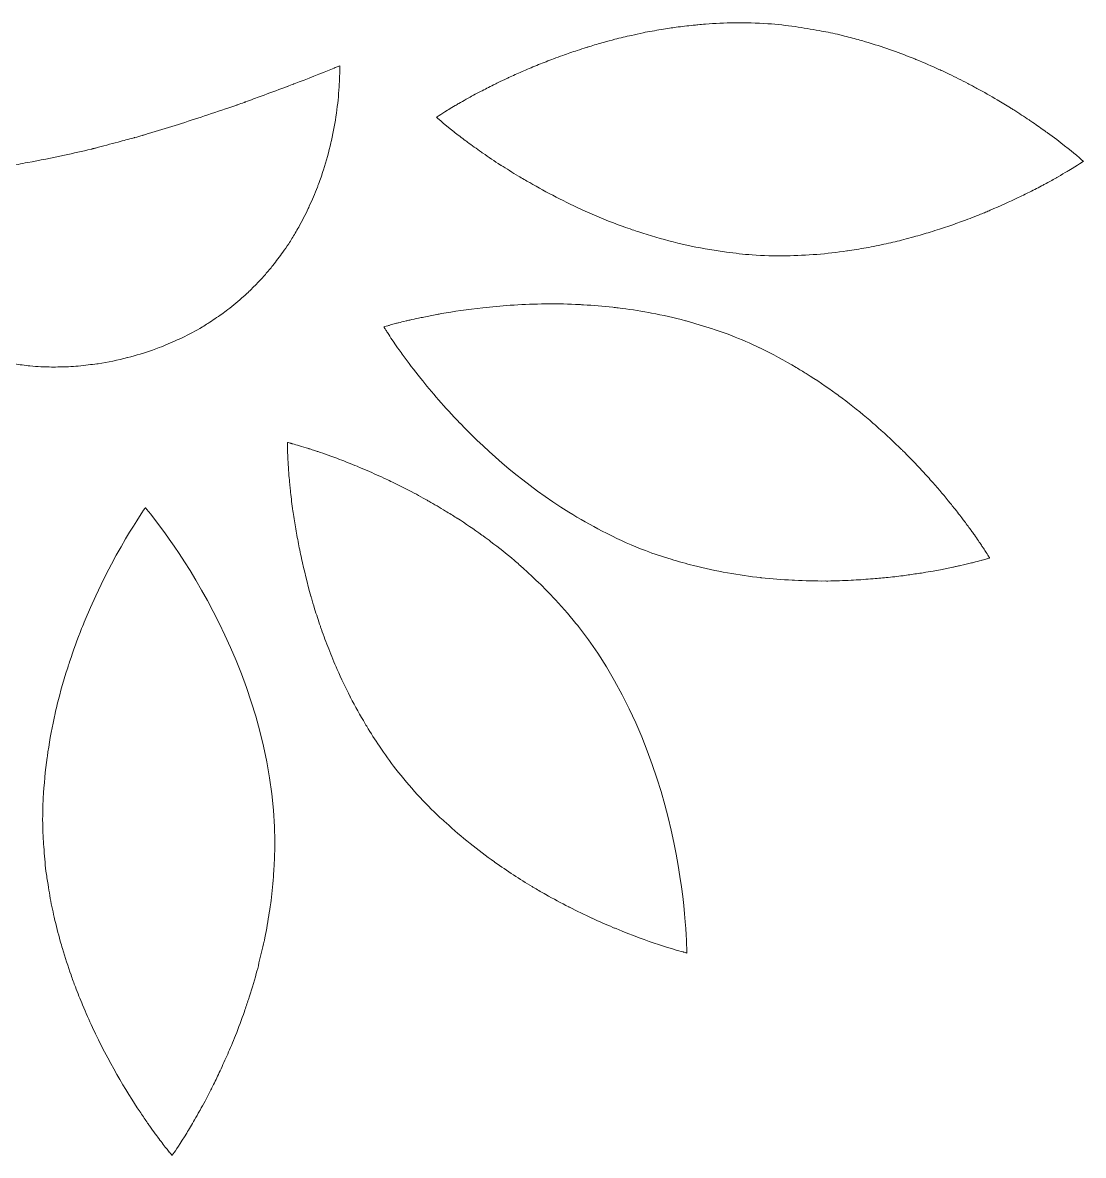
# Model space of a CAD drawing. Header units: millimetres. Extents: x -416 to 1516, y -417 to 43.
# Drawn here: x 537.93 to 556.74, y -306.87 to -286.77 of the extents above; entities that cross this region are included whole.
import ezdxf

# ---------------------------------------------------------------- set-up
doc = ezdxf.new("R2010")
doc.units = ezdxf.units.MM
doc.header["$MEASUREMENT"] = 0
doc.layers.add('Layer 3', color=7, linetype='Continuous')

msp = doc.modelspace()

# ---------------------------------------------------------------- linework, layer by layer
at = {"layer": 'Layer 3', "lineweight": 0}
for points, knots in [([(555.003, -290.138), (554.975, -290.149), (554.944, -290.161), (554.915, -290.173), (554.816, -290.213), (554.715, -290.252), (554.61, -290.291), (554.566, -290.308), (554.519, -290.324), (554.473, -290.34), (554.379, -290.374), (554.283, -290.407), (554.185, -290.439), (554.131, -290.456), (554.077, -290.473), (554.022, -290.49), (553.926, -290.519), (553.829, -290.547), (553.73, -290.575), (553.671, -290.591), (553.611, -290.607), (553.551, -290.623), (553.45, -290.649), (553.346, -290.673), (553.241, -290.696), (553.181, -290.709), (553.122, -290.723), (553.061, -290.735), (552.946, -290.759), (552.828, -290.779), (552.71, -290.798), (552.657, -290.806), (552.605, -290.817), (552.551, -290.824), (552.548, -290.825), (552.545, -290.825), (552.542, -290.825), (552.367, -290.85), (552.19, -290.871), (552.009, -290.885), (551.831, -290.899), (551.651, -290.908), (551.468, -290.91), (551.462, -290.91), (551.456, -290.911), (551.449, -290.911), (551.256, -290.913), (551.06, -290.908), (550.862, -290.894), (550.709, -290.884), (550.559, -290.865), (550.409, -290.845), (550.31, -290.832), (550.211, -290.818), (550.113, -290.801), (550.113, -290.801), (550.113, -290.801), (550.113, -290.801), (549.891, -290.764), (549.674, -290.717), (549.463, -290.664), (549.463, -290.664), (549.462, -290.664), (549.462, -290.664), (549.254, -290.611), (549.05, -290.552), (548.853, -290.487), (548.852, -290.487), (548.852, -290.487), (548.852, -290.487), (548.814, -290.474), (548.776, -290.461), (548.738, -290.449), (548.685, -290.43), (548.63, -290.412), (548.577, -290.393), (548.343, -290.307), (548.118, -290.215), (547.903, -290.118), (547.542, -289.956), (547.217, -289.784), (546.919, -289.613), (546.852, -289.574), (546.782, -289.535), (546.718, -289.496), (546.611, -289.432), (546.507, -289.368), (546.411, -289.306), (546.408, -289.304), (546.405, -289.303), (546.402, -289.301), (546.291, -289.228), (546.187, -289.158), (546.09, -289.091), (546.081, -289.085), (546.072, -289.079), (546.064, -289.073), (545.975, -289.011), (545.892, -288.951), (545.817, -288.896), (545.807, -288.888), (545.797, -288.881), (545.787, -288.873), (545.711, -288.817), (545.641, -288.763), (545.581, -288.716), (545.58, -288.715), (545.58, -288.715), (545.579, -288.714), (545.379, -288.556), (545.266, -288.454), (545.266, -288.454), (545.266, -288.454), (545.335, -288.407), (545.458, -288.33), (545.467, -288.325), (545.475, -288.32), (545.484, -288.314), (545.518, -288.294), (545.558, -288.27), (545.599, -288.245), (545.619, -288.233), (545.641, -288.221), (545.663, -288.208), (545.703, -288.184), (545.747, -288.16), (545.793, -288.134), (545.823, -288.117), (545.856, -288.099), (545.888, -288.081), (545.93, -288.058), (545.974, -288.034), (546.02, -288.01), (546.029, -288.005), (546.038, -288.001), (546.047, -287.996), (546.084, -287.977), (546.122, -287.957), (546.161, -287.937), (546.198, -287.918), (546.236, -287.899), (546.275, -287.88), (546.302, -287.866), (546.329, -287.853), (546.357, -287.839), (546.409, -287.814), (546.462, -287.789), (546.515, -287.764), (546.535, -287.755), (546.554, -287.746), (546.573, -287.737), (546.611, -287.719), (546.65, -287.702), (546.69, -287.684), (546.771, -287.647), (546.856, -287.611), (546.943, -287.574), (546.987, -287.556), (547.032, -287.537), (547.077, -287.519), (547.163, -287.484), (547.252, -287.45), (547.342, -287.416), (547.396, -287.396), (547.45, -287.375), (547.505, -287.355), (547.589, -287.325), (547.676, -287.296), (547.763, -287.267), (547.816, -287.25), (547.868, -287.233), (547.921, -287.216), (547.939, -287.21), (547.957, -287.205), (547.975, -287.199), (548.058, -287.174), (548.143, -287.149), (548.229, -287.125), (548.295, -287.107), (548.361, -287.088), (548.429, -287.07), (548.525, -287.045), (548.625, -287.023), (548.724, -287), (548.792, -286.985), (548.859, -286.969), (548.929, -286.954), (549.035, -286.933), (549.143, -286.915), (549.251, -286.897), (549.301, -286.889), (549.35, -286.88), (549.4, -286.872), (549.438, -286.867), (549.476, -286.861), (549.514, -286.856), (549.615, -286.843), (549.717, -286.832), (549.82, -286.821), (549.846, -286.819), (549.873, -286.815), (549.9, -286.813), (549.944, -286.808), (549.989, -286.804), (550.034, -286.801), (550.205, -286.788), (550.377, -286.778), (550.552, -286.777), (550.552, -286.777), (550.552, -286.777), (550.552, -286.777), (550.746, -286.775), (550.942, -286.78), (551.14, -286.794), (551.142, -286.794), (551.143, -286.794), (551.145, -286.794), (551.307, -286.805), (551.467, -286.824), (551.625, -286.846), (551.769, -286.866), (551.912, -286.89), (552.053, -286.917), (552.106, -286.927), (552.159, -286.936), (552.212, -286.946), (552.267, -286.958), (552.321, -286.97), (552.375, -286.982), (552.406, -286.989), (552.435, -286.998), (552.465, -287.005), (552.558, -287.028), (552.652, -287.051), (552.743, -287.076), (552.78, -287.086), (552.817, -287.096), (552.853, -287.107), (552.883, -287.115), (552.911, -287.125), (552.94, -287.134), (553.22, -287.219), (553.49, -287.315), (553.747, -287.419), (553.759, -287.424), (553.771, -287.428), (553.783, -287.432), (553.916, -287.488), (554.046, -287.545), (554.173, -287.603), (554.201, -287.616), (554.231, -287.629), (554.26, -287.642), (554.293, -287.657), (554.326, -287.673), (554.358, -287.688), (554.47, -287.742), (554.579, -287.797), (554.685, -287.852), (554.686, -287.853), (554.686, -287.853), (554.687, -287.853), (554.714, -287.868), (554.742, -287.882), (554.769, -287.897), (554.796, -287.911), (554.821, -287.926), (554.848, -287.94), (554.973, -288.008), (555.093, -288.076), (555.207, -288.144), (555.288, -288.192), (555.366, -288.239), (555.442, -288.286), (555.462, -288.299), (555.483, -288.311), (555.503, -288.324), (555.598, -288.384), (555.688, -288.443), (555.773, -288.501), (555.795, -288.516), (555.817, -288.53), (555.839, -288.545), (555.917, -288.599), (555.992, -288.651), (556.061, -288.701), (556.069, -288.707), (556.077, -288.712), (556.085, -288.718), (556.091, -288.722), (556.095, -288.726), (556.101, -288.729), (556.333, -288.898), (556.505, -289.037), (556.612, -289.127), (556.692, -289.194), (556.736, -289.234), (556.736, -289.234), (556.736, -289.234), (556.644, -289.298), (556.477, -289.399), (556.469, -289.403), (556.461, -289.408), (556.452, -289.413), (556.404, -289.442), (556.349, -289.474), (556.289, -289.509), (556.275, -289.517), (556.261, -289.525), (556.246, -289.534), (556.187, -289.567), (556.121, -289.603), (556.053, -289.64), (556.033, -289.65), (556.014, -289.661), (555.993, -289.672), (555.918, -289.712), (555.836, -289.754), (555.751, -289.796), (555.736, -289.804), (555.721, -289.812), (555.704, -289.82), (555.666, -289.839), (555.622, -289.859), (555.582, -289.878), (555.429, -289.952), (555.263, -290.027), (555.084, -290.102), (555.057, -290.114), (555.032, -290.126), (555.003, -290.138)], [0, 0, 0, 0, 1, 1, 1, 2, 2, 2, 3, 3, 3, 4, 4, 4, 5, 5, 5, 6, 6, 6, 7, 7, 7, 8, 8, 8, 9, 9, 9, 10, 10, 10, 11, 11, 11, 12, 12, 12, 13, 13, 13, 14, 14, 14, 15, 15, 15, 16, 16, 16, 17, 17, 17, 18, 18, 18, 19, 19, 19, 20, 20, 20, 21, 21, 21, 22, 22, 22, 23, 23, 23, 24, 24, 24, 25, 25, 25, 26, 26, 26, 27, 27, 27, 28, 28, 28, 29, 29, 29, 30, 30, 30, 31, 31, 31, 32, 32, 32, 33, 33, 33, 34, 34, 34, 35, 35, 35, 36, 36, 36, 37, 37, 37, 38, 38, 38, 39, 39, 39, 40, 40, 40, 41, 41, 41, 42, 42, 42, 43, 43, 43, 44, 44, 44, 45, 45, 45, 46, 46, 46, 47, 47, 47, 48, 48, 48, 49, 49, 49, 50, 50, 50, 51, 51, 51, 52, 52, 52, 53, 53, 53, 54, 54, 54, 55, 55, 55, 56, 56, 56, 57, 57, 57, 58, 58, 58, 59, 59, 59, 60, 60, 60, 61, 61, 61, 62, 62, 62, 63, 63, 63, 64, 64, 64, 65, 65, 65, 66, 66, 66, 67, 67, 67, 68, 68, 68, 69, 69, 69, 70, 70, 70, 71, 71, 71, 72, 72, 72, 73, 73, 73, 74, 74, 74, 75, 75, 75, 76, 76, 76, 77, 77, 77, 78, 78, 78, 79, 79, 79, 80, 80, 80, 81, 81, 81, 82, 82, 82, 83, 83, 83, 84, 84, 84, 85, 85, 85, 86, 86, 86, 87, 87, 87, 88, 88, 88, 89, 89, 89, 90, 90, 90, 91, 91, 91, 92, 92, 92, 93, 93, 93, 94, 94, 94, 95, 95, 95, 96, 96, 96, 97, 97, 97, 98, 98, 98, 99, 99, 99, 100, 100, 100, 101, 101, 101, 102, 102, 102, 103, 103, 103, 104, 104, 104, 105, 105, 105, 106, 106, 106, 107, 107, 107, 108, 108, 108, 109, 109, 109, 110, 110, 110, 110]), ([(542.364, -291.081), (542.32, -291.135), (542.277, -291.189), (542.231, -291.241), (542.194, -291.284), (542.155, -291.326), (542.116, -291.367), (542.058, -291.428), (541.998, -291.488), (541.937, -291.546), (541.932, -291.551), (541.928, -291.555), (541.924, -291.559), (541.897, -291.585), (541.871, -291.611), (541.844, -291.635), (541.755, -291.715), (541.662, -291.792), (541.565, -291.866), (541.53, -291.893), (541.493, -291.919), (541.457, -291.945), (541.378, -292.002), (541.297, -292.056), (541.213, -292.109), (541.18, -292.13), (541.148, -292.151), (541.114, -292.172), (540.998, -292.24), (540.879, -292.305), (540.755, -292.365), (540.726, -292.379), (540.697, -292.391), (540.668, -292.404), (540.564, -292.452), (540.456, -292.497), (540.345, -292.539), (540.306, -292.554), (540.267, -292.568), (540.227, -292.582), (540.087, -292.631), (539.943, -292.678), (539.792, -292.716), (539.792, -292.717), (539.791, -292.717), (539.79, -292.717), (539.79, -292.717), (539.79, -292.717), (539.789, -292.717), (539.611, -292.763), (539.437, -292.797), (539.265, -292.824), (539.258, -292.825), (539.251, -292.827), (539.244, -292.828), (539.192, -292.836), (539.141, -292.839), (539.089, -292.846), (538.972, -292.86), (538.854, -292.873), (538.74, -292.879), (538.676, -292.882), (538.612, -292.883), (538.549, -292.883), (538.448, -292.884), (538.349, -292.883), (538.251, -292.878), (538.185, -292.875), (538.121, -292.869), (538.057, -292.863), (537.964, -292.854), (537.874, -292.842), (537.785, -292.828), (537.722, -292.817), (537.659, -292.807), (537.598, -292.794), (537.511, -292.776), (537.427, -292.753), (537.343, -292.73), (537.284, -292.714), (537.225, -292.699), (537.168, -292.68), (537.082, -292.652), (537, -292.618), (536.918, -292.585), (536.875, -292.567), (536.83, -292.552), (536.788, -292.533), (536.778, -292.529), (536.769, -292.525), (536.759, -292.521), (536.645, -292.468), (536.534, -292.41), (536.428, -292.348), (536.421, -292.344), (536.414, -292.34), (536.408, -292.336), (536.339, -292.295), (536.274, -292.249), (536.209, -292.205), (536.169, -292.178), (536.128, -292.152), (536.089, -292.124), (536.027, -292.078), (535.968, -292.028), (535.908, -291.979), (535.868, -291.944), (535.827, -291.91), (535.788, -291.875), (535.741, -291.831), (535.696, -291.787), (535.652, -291.742), (535.572, -291.66), (535.495, -291.577), (535.424, -291.489), (535.406, -291.466), (535.386, -291.445), (535.368, -291.422), (535.271, -291.297), (535.183, -291.167), (535.103, -291.034), (535.066, -290.971), (535.038, -290.905), (535.004, -290.841), (534.973, -290.779), (534.938, -290.719), (534.91, -290.656), (534.9, -290.635), (534.89, -290.613), (534.881, -290.591), (534.835, -290.483), (534.797, -290.373), (534.762, -290.263), (534.753, -290.234), (534.743, -290.205), (534.735, -290.176), (534.734, -290.173), (534.734, -290.171), (534.733, -290.168), (534.695, -290.032), (534.665, -289.894), (534.645, -289.755), (534.645, -289.754), (534.644, -289.753), (534.644, -289.753), (534.624, -289.611), (534.613, -289.468), (534.613, -289.326), (534.774, -289.365), (534.946, -289.392), (535.123, -289.414), (535.174, -289.421), (535.224, -289.427), (535.276, -289.433), (535.437, -289.448), (535.604, -289.459), (535.777, -289.463), (535.805, -289.464), (535.83, -289.468), (535.858, -289.468), (535.906, -289.469), (535.959, -289.463), (536.008, -289.463), (536.061, -289.463), (536.112, -289.465), (536.166, -289.463), (536.17, -289.463), (536.175, -289.463), (536.179, -289.463), (536.236, -289.462), (536.299, -289.455), (536.357, -289.452), (536.505, -289.446), (536.653, -289.438), (536.808, -289.424), (536.903, -289.416), (537.001, -289.403), (537.099, -289.392), (537.266, -289.373), (537.432, -289.355), (537.606, -289.328), (537.617, -289.326), (537.627, -289.325), (537.639, -289.324), (537.64, -289.324), (537.641, -289.324), (537.642, -289.323), (537.643, -289.323), (537.643, -289.323), (537.644, -289.323), (537.654, -289.322), (537.663, -289.32), (537.672, -289.319), (537.672, -289.319), (537.672, -289.319), (537.672, -289.319), (537.673, -289.319), (537.674, -289.318), (537.675, -289.318), (537.675, -289.318), (537.676, -289.318), (537.677, -289.318), (537.787, -289.3), (537.903, -289.277), (538.016, -289.256), (538.23, -289.217), (538.447, -289.174), (538.67, -289.125), (538.827, -289.091), (538.983, -289.058), (539.145, -289.018), (539.147, -289.018), (539.148, -289.018), (539.149, -289.017), (539.151, -289.017), (539.152, -289.016), (539.154, -289.016), (539.154, -289.016), (539.154, -289.016), (539.154, -289.016), (539.16, -289.015), (539.166, -289.013), (539.172, -289.012), (539.176, -289.011), (539.18, -289.009), (539.184, -289.008), (539.187, -289.008), (539.19, -289.007), (539.193, -289.006), (539.202, -289.004), (539.211, -289.001), (539.22, -288.999), (539.351, -288.966), (539.485, -288.928), (539.619, -288.893), (539.713, -288.867), (539.806, -288.844), (539.901, -288.817), (539.904, -288.817), (539.906, -288.816), (539.909, -288.815), (539.912, -288.815), (539.915, -288.814), (539.918, -288.813), (539.918, -288.813), (539.918, -288.813), (539.918, -288.813), (539.964, -288.8), (540.01, -288.787), (540.056, -288.774), (540.058, -288.773), (540.061, -288.772), (540.063, -288.772), (540.065, -288.771), (540.066, -288.771), (540.068, -288.77), (540.097, -288.762), (540.128, -288.751), (540.157, -288.743), (540.314, -288.697), (540.473, -288.647), (540.633, -288.597), (540.784, -288.55), (540.936, -288.501), (541.09, -288.451), (541.254, -288.396), (541.419, -288.341), (541.586, -288.283), (541.632, -288.267), (541.677, -288.253), (541.724, -288.236), (541.727, -288.235), (541.729, -288.235), (541.731, -288.234), (541.734, -288.233), (541.738, -288.232), (541.741, -288.23), (541.778, -288.217), (541.816, -288.204), (541.853, -288.19), (541.853, -288.19), (541.854, -288.19), (541.854, -288.19), (541.86, -288.188), (541.865, -288.186), (541.871, -288.184), (541.874, -288.182), (541.878, -288.181), (541.882, -288.18), (541.973, -288.147), (542.065, -288.111), (542.157, -288.078), (542.296, -288.027), (542.434, -287.977), (542.574, -287.923), (542.585, -287.919), (542.596, -287.915), (542.607, -287.911), (542.612, -287.909), (542.618, -287.907), (542.623, -287.905), (542.659, -287.891), (542.695, -287.878), (542.732, -287.864), (542.734, -287.863), (542.738, -287.862), (542.74, -287.861), (542.975, -287.77), (543.211, -287.677), (543.449, -287.58), (543.462, -287.574), (543.476, -287.569), (543.489, -287.563), (543.51, -287.555), (543.53, -287.547), (543.551, -287.539), (543.551, -287.662), (543.547, -287.787), (543.539, -287.913), (543.53, -288.069), (543.513, -288.225), (543.491, -288.383), (543.468, -288.543), (543.438, -288.704), (543.402, -288.864), (543.399, -288.879), (543.396, -288.893), (543.392, -288.907), (543.356, -289.067), (543.313, -289.226), (543.262, -289.384), (543.235, -289.47), (543.205, -289.556), (543.173, -289.641), (543.167, -289.658), (543.16, -289.675), (543.154, -289.692), (543.11, -289.807), (543.061, -289.921), (543.009, -290.033), (543.003, -290.045), (542.997, -290.057), (542.992, -290.069), (542.939, -290.181), (542.883, -290.292), (542.822, -290.4), (542.802, -290.437), (542.781, -290.473), (542.759, -290.51), (542.722, -290.572), (542.685, -290.634), (542.645, -290.696), (542.611, -290.747), (542.575, -290.798), (542.539, -290.848), (542.483, -290.927), (542.425, -291.005), (542.364, -291.081)], [0, 0, 0, 0, 1, 1, 1, 2, 2, 2, 3, 3, 3, 4, 4, 4, 5, 5, 5, 6, 6, 6, 7, 7, 7, 8, 8, 8, 9, 9, 9, 10, 10, 10, 11, 11, 11, 12, 12, 12, 13, 13, 13, 14, 14, 14, 15, 15, 15, 16, 16, 16, 17, 17, 17, 18, 18, 18, 19, 19, 19, 20, 20, 20, 21, 21, 21, 22, 22, 22, 23, 23, 23, 24, 24, 24, 25, 25, 25, 26, 26, 26, 27, 27, 27, 28, 28, 28, 29, 29, 29, 30, 30, 30, 31, 31, 31, 32, 32, 32, 33, 33, 33, 34, 34, 34, 35, 35, 35, 36, 36, 36, 37, 37, 37, 38, 38, 38, 39, 39, 39, 40, 40, 40, 41, 41, 41, 42, 42, 42, 43, 43, 43, 44, 44, 44, 45, 45, 45, 46, 46, 46, 47, 47, 47, 48, 48, 48, 49, 49, 49, 50, 50, 50, 51, 51, 51, 52, 52, 52, 53, 53, 53, 54, 54, 54, 55, 55, 55, 56, 56, 56, 57, 57, 57, 58, 58, 58, 59, 59, 59, 60, 60, 60, 61, 61, 61, 62, 62, 62, 63, 63, 63, 64, 64, 64, 65, 65, 65, 66, 66, 66, 67, 67, 67, 68, 68, 68, 69, 69, 69, 70, 70, 70, 71, 71, 71, 72, 72, 72, 73, 73, 73, 74, 74, 74, 75, 75, 75, 76, 76, 76, 77, 77, 77, 78, 78, 78, 79, 79, 79, 80, 80, 80, 81, 81, 81, 82, 82, 82, 83, 83, 83, 84, 84, 84, 85, 85, 85, 86, 86, 86, 87, 87, 87, 88, 88, 88, 89, 89, 89, 90, 90, 90, 91, 91, 91, 92, 92, 92, 93, 93, 93, 94, 94, 94, 95, 95, 95, 96, 96, 96, 97, 97, 97, 98, 98, 98, 99, 99, 99, 100, 100, 100, 101, 101, 101, 102, 102, 102, 103, 103, 103, 104, 104, 104, 105, 105, 105, 106, 106, 106, 107, 107, 107, 108, 108, 108, 109, 109, 109, 110, 110, 110, 111, 111, 111, 112, 112, 112, 113, 113, 113, 114, 114, 114, 115, 115, 115, 116, 116, 116, 117, 117, 117, 118, 118, 118, 119, 119, 119, 119]), ([(549.425, -296.294), (549.274, -296.247), (549.122, -296.199), (548.972, -296.141), (548.74, -296.053), (548.518, -295.951), (548.303, -295.844), (548.27, -295.827), (548.238, -295.81), (548.205, -295.793), (548.001, -295.687), (547.802, -295.576), (547.612, -295.458), (546.838, -294.977), (546.192, -294.41), (545.683, -293.88), (545.683, -293.879), (545.682, -293.879), (545.682, -293.879), (545.41, -293.596), (545.176, -293.325), (544.985, -293.085), (544.866, -292.937), (544.764, -292.801), (544.677, -292.681), (544.65, -292.645), (544.626, -292.61), (544.601, -292.576), (544.568, -292.529), (544.535, -292.481), (544.508, -292.441), (544.508, -292.441), (544.507, -292.441), (544.507, -292.441), (544.472, -292.389), (544.443, -292.345), (544.418, -292.307), (544.41, -292.294), (544.403, -292.283), (544.396, -292.272), (544.383, -292.251), (544.37, -292.231), (544.361, -292.216), (544.356, -292.208), (544.35, -292.199), (544.346, -292.193), (544.343, -292.187), (544.34, -292.182), (544.339, -292.18), (544.337, -292.177), (544.333, -292.171), (544.333, -292.171), (544.333, -292.171), (544.359, -292.163), (544.403, -292.151), (544.409, -292.149), (544.418, -292.146), (544.426, -292.144), (544.44, -292.14), (544.458, -292.135), (544.475, -292.13), (544.5, -292.124), (544.527, -292.116), (544.558, -292.108), (544.567, -292.106), (544.574, -292.104), (544.583, -292.102), (544.585, -292.101), (544.587, -292.101), (544.589, -292.1), (544.629, -292.09), (544.676, -292.079), (544.725, -292.067), (544.747, -292.061), (544.771, -292.056), (544.795, -292.05), (544.842, -292.04), (544.893, -292.028), (544.945, -292.017), (544.977, -292.01), (545.008, -292.004), (545.041, -291.997), (545.079, -291.989), (545.117, -291.981), (545.156, -291.973), (545.194, -291.966), (545.232, -291.959), (545.271, -291.952), (545.273, -291.952), (545.274, -291.951), (545.275, -291.951), (545.3, -291.946), (545.326, -291.942), (545.352, -291.937), (545.57, -291.899), (545.816, -291.863), (546.086, -291.833), (546.241, -291.816), (546.405, -291.801), (546.573, -291.789), (546.596, -291.788), (546.618, -291.786), (546.641, -291.784), (546.821, -291.773), (547.008, -291.765), (547.202, -291.763), (547.215, -291.762), (547.23, -291.763), (547.244, -291.763), (547.424, -291.762), (547.611, -291.766), (547.8, -291.775), (547.824, -291.777), (547.849, -291.779), (547.874, -291.78), (548.044, -291.79), (548.217, -291.804), (548.393, -291.823), (548.425, -291.827), (548.458, -291.832), (548.49, -291.836), (548.667, -291.857), (548.845, -291.883), (549.025, -291.916), (549.043, -291.919), (549.061, -291.923), (549.079, -291.926), (549.278, -291.964), (549.479, -292.009), (549.68, -292.062), (549.684, -292.063), (549.688, -292.065), (549.692, -292.066), (549.847, -292.107), (550.002, -292.155), (550.157, -292.207), (550.25, -292.238), (550.343, -292.266), (550.436, -292.301), (550.457, -292.309), (550.476, -292.319), (550.497, -292.327), (550.666, -292.394), (550.833, -292.464), (550.993, -292.541), (550.996, -292.542), (550.998, -292.543), (551, -292.544), (551.224, -292.651), (551.437, -292.77), (551.644, -292.892), (551.704, -292.928), (551.763, -292.964), (551.821, -293), (552.005, -293.115), (552.183, -293.235), (552.352, -293.358), (552.389, -293.385), (552.426, -293.411), (552.462, -293.438), (552.631, -293.566), (552.792, -293.696), (552.947, -293.828), (552.999, -293.872), (553.05, -293.917), (553.1, -293.962), (553.244, -294.09), (553.383, -294.218), (553.512, -294.345), (553.518, -294.351), (553.525, -294.357), (553.53, -294.363), (553.634, -294.465), (553.731, -294.566), (553.825, -294.666), (553.829, -294.67), (553.833, -294.675), (553.837, -294.679), (553.853, -294.696), (553.869, -294.713), (553.885, -294.731), (553.948, -294.799), (554.008, -294.866), (554.067, -294.933), (554.178, -295.06), (554.282, -295.182), (554.376, -295.298), (554.379, -295.302), (554.383, -295.307), (554.387, -295.311), (554.399, -295.326), (554.41, -295.34), (554.421, -295.355), (554.478, -295.426), (554.532, -295.495), (554.582, -295.56), (554.598, -295.581), (554.613, -295.602), (554.629, -295.623), (554.672, -295.68), (554.714, -295.736), (554.751, -295.788), (554.753, -295.792), (554.756, -295.795), (554.759, -295.799), (554.774, -295.821), (554.788, -295.841), (554.803, -295.861), (554.829, -295.899), (554.855, -295.935), (554.877, -295.968), (554.896, -295.995), (554.914, -296.022), (554.93, -296.045), (554.942, -296.064), (554.953, -296.08), (554.964, -296.097), (554.982, -296.124), (555, -296.152), (555.013, -296.173), (555.037, -296.21), (555.053, -296.235), (555.062, -296.25), (555.067, -296.259), (555.074, -296.271), (555.074, -296.271), (555.074, -296.271), (555.061, -296.275), (555.041, -296.281), (555.036, -296.283), (555.029, -296.284), (555.022, -296.286), (555.002, -296.293), (554.976, -296.3), (554.943, -296.309), (554.936, -296.311), (554.93, -296.313), (554.923, -296.314), (554.886, -296.325), (554.839, -296.337), (554.789, -296.35), (554.776, -296.353), (554.763, -296.356), (554.75, -296.359), (554.693, -296.374), (554.628, -296.389), (554.558, -296.405), (554.534, -296.41), (554.508, -296.416), (554.482, -296.421), (554.462, -296.426), (554.44, -296.43), (554.42, -296.434), (554.351, -296.449), (554.279, -296.464), (554.201, -296.479), (554.16, -296.486), (554.116, -296.494), (554.073, -296.502), (554.015, -296.512), (553.956, -296.523), (553.894, -296.533), (553.818, -296.545), (553.738, -296.556), (553.657, -296.568), (553.618, -296.574), (553.579, -296.58), (553.538, -296.585), (553.443, -296.597), (553.341, -296.608), (553.24, -296.619), (553.154, -296.627), (553.067, -296.635), (552.978, -296.642), (552.973, -296.642), (552.968, -296.643), (552.963, -296.643), (552.851, -296.652), (552.736, -296.66), (552.619, -296.666), (552.484, -296.673), (552.347, -296.678), (552.205, -296.68), (552.19, -296.68), (552.174, -296.679), (552.159, -296.679), (551.982, -296.68), (551.8, -296.676), (551.614, -296.667), (551.601, -296.666), (551.586, -296.665), (551.573, -296.664), (551.394, -296.655), (551.212, -296.641), (551.027, -296.621), (551.024, -296.62), (551.021, -296.62), (551.018, -296.62), (550.628, -296.576), (550.226, -296.507), (549.822, -296.404), (549.821, -296.404), (549.821, -296.404), (549.821, -296.404), (549.689, -296.37), (549.557, -296.334), (549.425, -296.294)], [0, 0, 0, 0, 1, 1, 1, 2, 2, 2, 3, 3, 3, 4, 4, 4, 5, 5, 5, 6, 6, 6, 7, 7, 7, 8, 8, 8, 9, 9, 9, 10, 10, 10, 11, 11, 11, 12, 12, 12, 13, 13, 13, 14, 14, 14, 15, 15, 15, 16, 16, 16, 17, 17, 17, 18, 18, 18, 19, 19, 19, 20, 20, 20, 21, 21, 21, 22, 22, 22, 23, 23, 23, 24, 24, 24, 25, 25, 25, 26, 26, 26, 27, 27, 27, 28, 28, 28, 29, 29, 29, 30, 30, 30, 31, 31, 31, 32, 32, 32, 33, 33, 33, 34, 34, 34, 35, 35, 35, 36, 36, 36, 37, 37, 37, 38, 38, 38, 39, 39, 39, 40, 40, 40, 41, 41, 41, 42, 42, 42, 43, 43, 43, 44, 44, 44, 45, 45, 45, 46, 46, 46, 47, 47, 47, 48, 48, 48, 49, 49, 49, 50, 50, 50, 51, 51, 51, 52, 52, 52, 53, 53, 53, 54, 54, 54, 55, 55, 55, 56, 56, 56, 57, 57, 57, 58, 58, 58, 59, 59, 59, 60, 60, 60, 61, 61, 61, 62, 62, 62, 63, 63, 63, 64, 64, 64, 65, 65, 65, 66, 66, 66, 67, 67, 67, 68, 68, 68, 69, 69, 69, 70, 70, 70, 71, 71, 71, 72, 72, 72, 73, 73, 73, 74, 74, 74, 75, 75, 75, 76, 76, 76, 77, 77, 77, 78, 78, 78, 79, 79, 79, 80, 80, 80, 81, 81, 81, 82, 82, 82, 83, 83, 83, 84, 84, 84, 85, 85, 85, 86, 86, 86, 87, 87, 87, 88, 88, 88, 89, 89, 89, 90, 90, 90, 91, 91, 91, 92, 92, 92, 93, 93, 93, 94, 94, 94, 95, 95, 95, 96, 96, 96, 97, 97, 97, 98, 98, 98, 99, 99, 99, 100, 100, 100, 101, 101, 101, 102, 102, 102, 102]), ([(542.812, -295.981), (542.792, -295.879), (542.775, -295.78), (542.758, -295.683), (542.742, -295.586), (542.727, -295.488), (542.715, -295.398), (542.714, -295.397), (542.714, -295.396), (542.714, -295.395), (542.698, -295.28), (542.685, -295.172), (542.675, -295.07), (542.67, -295.031), (542.668, -294.998), (542.664, -294.962), (542.659, -294.91), (542.654, -294.858), (542.65, -294.81), (542.648, -294.789), (542.647, -294.771), (542.646, -294.75), (542.643, -294.716), (542.641, -294.682), (542.639, -294.65), (542.637, -294.624), (542.635, -294.596), (542.633, -294.572), (542.63, -294.51), (542.627, -294.454), (542.626, -294.408), (542.621, -294.292), (542.621, -294.222), (542.621, -294.221), (542.622, -294.222), (542.627, -294.223), (542.635, -294.225), (542.636, -294.225), (542.637, -294.225), (542.637, -294.225), (542.645, -294.227), (542.659, -294.231), (542.673, -294.235), (542.676, -294.235), (542.678, -294.236), (542.681, -294.237), (542.686, -294.238), (542.693, -294.24), (542.699, -294.242), (542.703, -294.243), (542.708, -294.244), (542.713, -294.245), (542.745, -294.254), (542.788, -294.267), (542.837, -294.281), (542.885, -294.295), (542.939, -294.311), (543.002, -294.331), (543.005, -294.332), (543.008, -294.333), (543.011, -294.334), (543.042, -294.344), (543.076, -294.355), (543.109, -294.366), (543.128, -294.372), (543.145, -294.378), (543.164, -294.384), (543.278, -294.423), (543.407, -294.468), (543.548, -294.522), (543.644, -294.558), (543.749, -294.6), (543.856, -294.645), (543.916, -294.669), (543.976, -294.694), (544.038, -294.721), (544.146, -294.768), (544.259, -294.819), (544.375, -294.874), (544.411, -294.891), (544.446, -294.907), (544.483, -294.925), (544.608, -294.985), (544.737, -295.051), (544.868, -295.12), (544.922, -295.149), (544.976, -295.178), (545.03, -295.208), (545.046, -295.217), (545.062, -295.225), (545.077, -295.234), (545.094, -295.243), (545.11, -295.253), (545.127, -295.263), (545.225, -295.318), (545.325, -295.377), (545.425, -295.438), (545.491, -295.478), (545.557, -295.518), (545.623, -295.561), (545.627, -295.563), (545.631, -295.565), (545.634, -295.567), (545.78, -295.66), (545.925, -295.76), (546.071, -295.864), (546.078, -295.87), (546.086, -295.875), (546.093, -295.88), (546.14, -295.913), (546.186, -295.949), (546.232, -295.984), (546.371, -296.089), (546.51, -296.198), (546.646, -296.314), (546.704, -296.364), (546.761, -296.416), (546.819, -296.467), (546.932, -296.569), (547.044, -296.675), (547.155, -296.785), (547.212, -296.842), (547.269, -296.899), (547.325, -296.958), (547.467, -297.109), (547.605, -297.267), (547.738, -297.433), (547.752, -297.451), (547.767, -297.466), (547.781, -297.484), (549.735, -299.983), (549.703, -303.274), (549.703, -303.278), (549.702, -303.277), (549.692, -303.275), (549.686, -303.274), (549.678, -303.271), (549.668, -303.269), (549.655, -303.265), (549.65, -303.264), (549.642, -303.262), (549.637, -303.26), (549.476, -303.217), (549.033, -303.088), (548.449, -302.846), (548.43, -302.838), (548.412, -302.831), (548.393, -302.823), (548.276, -302.774), (548.154, -302.72), (548.027, -302.662), (548.025, -302.661), (548.023, -302.66), (548.022, -302.659), (547.893, -302.6), (547.759, -302.535), (547.622, -302.465), (547.619, -302.463), (547.615, -302.461), (547.611, -302.459), (547.477, -302.391), (547.34, -302.318), (547.202, -302.239), (547.137, -302.202), (547.072, -302.167), (547.007, -302.128), (547, -302.124), (546.993, -302.12), (546.986, -302.115), (546.978, -302.111), (546.97, -302.105), (546.962, -302.101), (546.742, -301.969), (546.52, -301.823), (546.297, -301.665), (546.296, -301.664), (546.294, -301.662), (546.292, -301.661), (546.147, -301.558), (546.003, -301.449), (545.861, -301.334), (545.86, -301.334), (545.86, -301.334), (545.86, -301.334), (545.717, -301.218), (545.575, -301.097), (545.435, -300.969), (545.399, -300.937), (545.363, -300.907), (545.327, -300.874), (545.053, -300.614), (544.789, -300.328), (544.544, -300.016), (544.441, -299.883), (544.346, -299.748), (544.253, -299.611), (544.175, -299.494), (544.1, -299.376), (544.028, -299.257), (544.02, -299.243), (544.011, -299.229), (544.003, -299.214), (543.91, -299.059), (543.823, -298.903), (543.742, -298.747), (543.74, -298.741), (543.737, -298.736), (543.734, -298.731), (543.652, -298.57), (543.575, -298.409), (543.505, -298.249), (543.505, -298.248), (543.504, -298.248), (543.504, -298.247), (543.451, -298.126), (543.401, -298.005), (543.354, -297.885), (543.309, -297.769), (543.266, -297.653), (543.226, -297.539), (543.22, -297.52), (543.213, -297.502), (543.206, -297.483), (543.17, -297.378), (543.136, -297.273), (543.104, -297.17), (543.084, -297.105), (543.066, -297.04), (543.047, -296.976), (543.045, -296.968), (543.043, -296.96), (543.041, -296.952), (543.04, -296.952), (543.04, -296.952), (543.04, -296.951), (542.974, -296.718), (542.918, -296.493), (542.872, -296.278), (542.872, -296.278), (542.872, -296.278), (542.872, -296.278), (542.849, -296.176), (542.83, -296.078), (542.812, -295.981)], [0, 0, 0, 0, 1, 1, 1, 2, 2, 2, 3, 3, 3, 4, 4, 4, 5, 5, 5, 6, 6, 6, 7, 7, 7, 8, 8, 8, 9, 9, 9, 10, 10, 10, 11, 11, 11, 12, 12, 12, 13, 13, 13, 14, 14, 14, 15, 15, 15, 16, 16, 16, 17, 17, 17, 18, 18, 18, 19, 19, 19, 20, 20, 20, 21, 21, 21, 22, 22, 22, 23, 23, 23, 24, 24, 24, 25, 25, 25, 26, 26, 26, 27, 27, 27, 28, 28, 28, 29, 29, 29, 30, 30, 30, 31, 31, 31, 32, 32, 32, 33, 33, 33, 34, 34, 34, 35, 35, 35, 36, 36, 36, 37, 37, 37, 38, 38, 38, 39, 39, 39, 40, 40, 40, 41, 41, 41, 42, 42, 42, 43, 43, 43, 44, 44, 44, 45, 45, 45, 46, 46, 46, 47, 47, 47, 48, 48, 48, 49, 49, 49, 50, 50, 50, 51, 51, 51, 52, 52, 52, 53, 53, 53, 54, 54, 54, 55, 55, 55, 56, 56, 56, 57, 57, 57, 58, 58, 58, 59, 59, 59, 60, 60, 60, 61, 61, 61, 62, 62, 62, 63, 63, 63, 64, 64, 64, 65, 65, 65, 66, 66, 66, 67, 67, 67, 68, 68, 68, 69, 69, 69, 70, 70, 70, 71, 71, 71, 72, 72, 72, 73, 73, 73, 74, 74, 74, 75, 75, 75, 76, 76, 76, 77, 77, 77, 78, 78, 78, 79, 79, 79, 80, 80, 80, 81, 81, 81, 81]), ([(542.393, -301.039), (542.402, -301.262), (542.399, -301.481), (542.389, -301.697), (542.386, -301.754), (542.382, -301.811), (542.377, -301.867), (542.366, -302.03), (542.352, -302.191), (542.332, -302.349), (542.325, -302.399), (542.318, -302.449), (542.311, -302.498), (542.308, -302.518), (542.304, -302.538), (542.301, -302.558), (542.277, -302.709), (542.253, -302.86), (542.223, -303.006), (542.218, -303.027), (542.214, -303.048), (542.21, -303.069), (542.196, -303.135), (542.179, -303.198), (542.164, -303.263), (542.133, -303.391), (542.104, -303.52), (542.07, -303.644), (542.026, -303.801), (541.979, -303.952), (541.931, -304.101), (541.907, -304.173), (541.885, -304.245), (541.86, -304.315), (541.809, -304.461), (541.756, -304.603), (541.702, -304.739), (541.677, -304.8), (541.652, -304.857), (541.628, -304.917), (541.585, -305.02), (541.541, -305.121), (541.497, -305.218), (541.474, -305.268), (541.451, -305.32), (541.428, -305.369), (541.39, -305.451), (541.351, -305.532), (541.314, -305.608), (541.306, -305.625), (541.298, -305.64), (541.29, -305.656), (541.279, -305.677), (541.268, -305.698), (541.257, -305.719), (541.225, -305.784), (541.193, -305.844), (541.161, -305.904), (541.131, -305.959), (541.101, -306.015), (541.072, -306.067), (541.07, -306.072), (541.067, -306.077), (541.064, -306.081), (541.034, -306.135), (541.005, -306.187), (540.977, -306.236), (540.952, -306.28), (540.926, -306.323), (540.903, -306.362), (540.879, -306.402), (540.857, -306.438), (540.836, -306.473), (540.721, -306.658), (540.635, -306.785), (540.598, -306.838), (540.595, -306.842), (540.591, -306.847), (540.589, -306.85), (540.587, -306.853), (540.585, -306.856), (540.584, -306.857), (540.58, -306.863), (540.577, -306.867), (540.577, -306.867), (540.576, -306.866), (540.56, -306.847), (540.531, -306.812), (540.53, -306.811), (540.529, -306.81), (540.528, -306.809), (540.498, -306.771), (540.454, -306.717), (540.401, -306.648), (540.377, -306.616), (540.348, -306.578), (540.32, -306.541), (540.307, -306.522), (540.293, -306.504), (540.278, -306.484), (540.249, -306.443), (540.216, -306.398), (540.183, -306.351), (540.17, -306.333), (540.157, -306.314), (540.143, -306.295), (540.104, -306.238), (540.063, -306.178), (540.02, -306.114), (540.016, -306.108), (540.012, -306.101), (540.008, -306.096), (539.754, -305.714), (539.449, -305.204), (539.165, -304.597), (539.105, -304.469), (539.047, -304.337), (538.99, -304.2), (538.946, -304.096), (538.904, -303.989), (538.862, -303.88), (538.849, -303.846), (538.836, -303.812), (538.823, -303.777), (538.81, -303.741), (538.798, -303.704), (538.785, -303.667), (538.731, -303.515), (538.68, -303.358), (538.632, -303.198), (538.62, -303.155), (538.607, -303.112), (538.595, -303.069), (538.555, -302.93), (538.521, -302.788), (538.488, -302.645), (538.473, -302.581), (538.457, -302.518), (538.444, -302.453), (538.418, -302.326), (538.398, -302.195), (538.377, -302.065), (538.365, -301.986), (538.35, -301.908), (538.34, -301.828), (538.323, -301.686), (538.313, -301.541), (538.303, -301.396), (538.299, -301.333), (538.29, -301.272), (538.288, -301.208), (538.28, -301.01), (538.28, -300.814), (538.287, -300.62), (538.288, -300.59), (538.292, -300.561), (538.293, -300.53), (538.305, -300.286), (538.33, -300.047), (538.362, -299.812), (538.366, -299.778), (538.371, -299.744), (538.376, -299.711), (538.41, -299.48), (538.452, -299.252), (538.502, -299.032), (538.515, -298.976), (538.528, -298.92), (538.542, -298.865), (538.542, -298.864), (538.542, -298.864), (538.542, -298.864), (538.597, -298.64), (538.66, -298.426), (538.726, -298.217), (538.737, -298.183), (538.748, -298.148), (538.759, -298.114), (538.827, -297.909), (538.898, -297.71), (538.972, -297.523), (538.993, -297.47), (539.015, -297.421), (539.036, -297.37), (539.532, -296.172), (540.089, -295.401), (540.102, -295.383), (540.102, -295.383), (540.104, -295.381), (540.104, -295.381), (540.111, -295.388), (542.263, -297.872), (542.393, -301.039)], [0, 0, 0, 0, 1, 1, 1, 2, 2, 2, 3, 3, 3, 4, 4, 4, 5, 5, 5, 6, 6, 6, 7, 7, 7, 8, 8, 8, 9, 9, 9, 10, 10, 10, 11, 11, 11, 12, 12, 12, 13, 13, 13, 14, 14, 14, 15, 15, 15, 16, 16, 16, 17, 17, 17, 18, 18, 18, 19, 19, 19, 20, 20, 20, 21, 21, 21, 22, 22, 22, 23, 23, 23, 24, 24, 24, 25, 25, 25, 26, 26, 26, 27, 27, 27, 28, 28, 28, 29, 29, 29, 30, 30, 30, 31, 31, 31, 32, 32, 32, 33, 33, 33, 34, 34, 34, 35, 35, 35, 36, 36, 36, 37, 37, 37, 38, 38, 38, 39, 39, 39, 40, 40, 40, 41, 41, 41, 42, 42, 42, 43, 43, 43, 44, 44, 44, 45, 45, 45, 46, 46, 46, 47, 47, 47, 48, 48, 48, 49, 49, 49, 50, 50, 50, 51, 51, 51, 52, 52, 52, 53, 53, 53, 54, 54, 54, 55, 55, 55, 56, 56, 56, 57, 57, 57, 58, 58, 58, 59, 59, 59, 60, 60, 60, 61, 61, 61, 62, 62, 62, 63, 63, 63, 64, 64, 64, 64])]:
    msp.add_open_spline(points, degree=3, knots=knots, dxfattribs=at)

doc.saveas('drawing.dxf')
